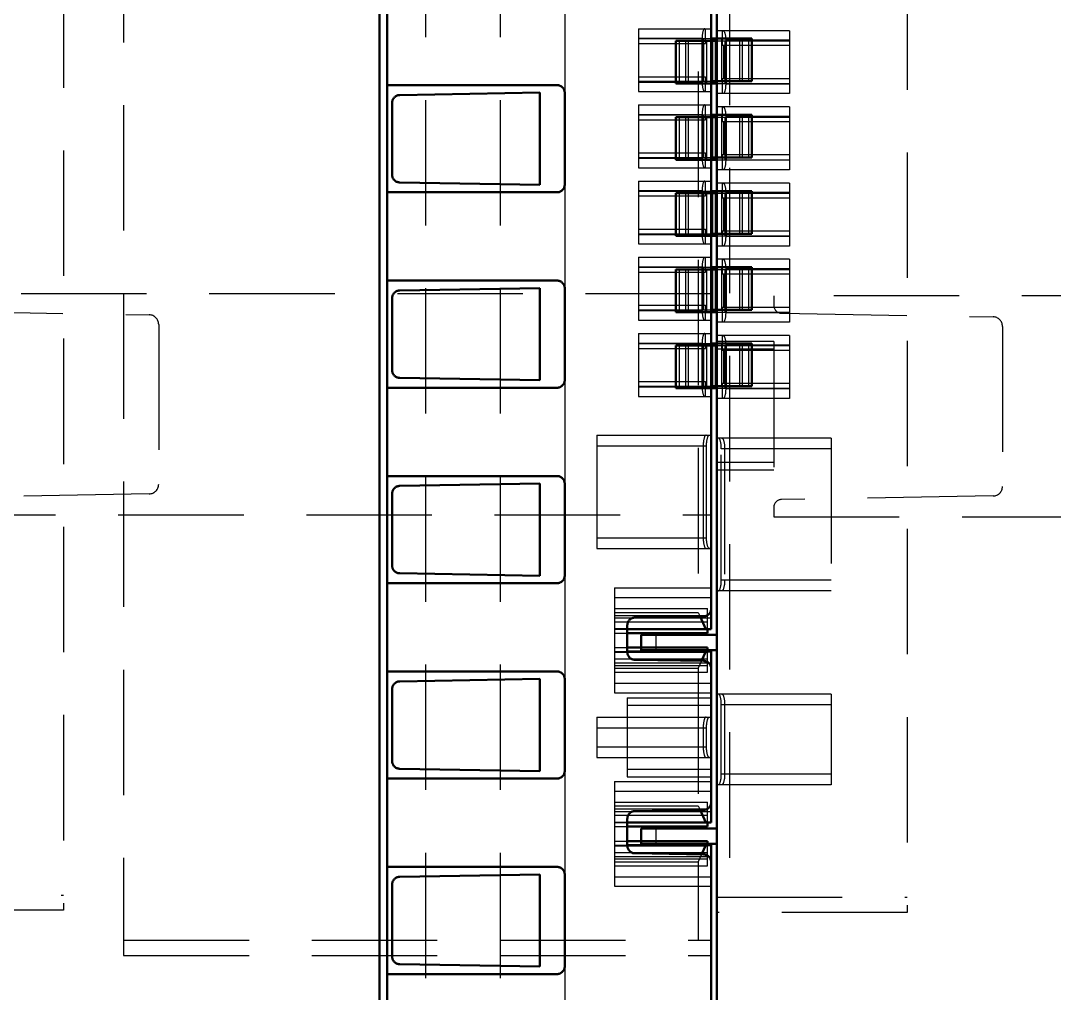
# Model space of a CAD drawing. Extents: x -891 to 6596, y -1 to 298.
# Drawn here: x -327.203 to -323.083, y 167.241 to 171.118 of the extents above; entities that cross this region are included whole.
import ezdxf

# ---------------------------------------------------------------- set-up
doc = ezdxf.new("R2010")
doc.units = 0
doc.header["$MEASUREMENT"] = 0
doc.linetypes.add('DASHED', pattern=[0.75, 0.5, -0.25])
for name, color, linetype, lineweight in [('AM_0', 7, 'Continuous', 50), ('AM_4', 3, 'Continuous', 25), ('AM_9', 6, 'DASHED', 25)]:
    doc.layers.add(name, color=color, linetype=linetype, lineweight=lineweight)

msp = doc.modelspace()

# ---------------------------------------------------------------- linework, layer by layer
at = {"layer": 'AM_0'}
for p, q in [((-324.4288, 184.0919), (-324.4288, 164.503)), ((-325.7721, 165.2096), (-325.7721, 180.092)), ((-325.7417, 180.092), (-325.7417, 164.9667)), ((-324.4511, 173.2316), (-324.4511, 168.693)), ((-324.4511, 171.0466), (-324.2886, 171.0466)), ((-324.2886, 170.8765), (-324.2886, 171.0466)), ((-324.5913, 171.0377), (-324.5913, 170.8676)), ((-324.5913, 171.0377), (-324.4288, 171.0377)), ((-325.065, 170.861), (-325.7417, 170.861)), ((-324.5913, 170.8676), (-324.4288, 170.8676)), ((-324.4511, 170.8765), (-324.2886, 170.8765)), ((-325.1335, 170.8315), (-325.6923, 170.8218)), ((-325.1335, 170.4637), (-325.1335, 170.8315)), ((-325.0346, 170.4646), (-325.0346, 170.8307)), ((-325.7222, 170.7914), (-325.7222, 170.5038)), ((-324.5913, 170.734), (-324.5913, 170.5639)), ((-324.5913, 170.734), (-324.4288, 170.734)), ((-324.4511, 170.7429), (-324.2886, 170.7429)), ((-324.2886, 170.5728), (-324.2886, 170.7429)), ((-324.5913, 170.5639), (-324.4288, 170.5639)), ((-324.4511, 170.5728), (-324.2886, 170.5728)), ((-325.6923, 170.4735), (-325.1335, 170.4637)), ((-325.7417, 170.4342), (-325.065, 170.4342)), ((-324.5913, 170.4303), (-324.5913, 170.2602)), ((-324.5913, 170.4303), (-324.4288, 170.4303)), ((-324.4511, 170.4392), (-324.2886, 170.4392)), ((-324.2886, 170.2691), (-324.2886, 170.4392)), ((-324.4511, 170.2691), (-324.2886, 170.2691)), ((-324.5913, 170.2602), (-324.4288, 170.2602)), ((-324.5913, 170.1266), (-324.5913, 169.9566)), ((-324.5913, 170.1266), (-324.4288, 170.1266)), ((-324.4511, 170.1355), (-324.2886, 170.1355)), ((-324.2886, 169.9654), (-324.2886, 170.1355)), ((-325.065, 170.0821), (-325.7417, 170.0821)), ((-325.1335, 170.0526), (-325.6923, 170.0428)), ((-325.1335, 169.6847), (-325.1335, 170.0526)), ((-325.0346, 169.6856), (-325.0346, 170.0517)), ((-325.7222, 170.0124), (-325.7222, 169.7249)), ((-324.5913, 169.9566), (-324.4288, 169.9566)), ((-324.4511, 169.9654), (-324.2886, 169.9654)), ((-324.5913, 169.8237), (-324.5913, 169.6536)), ((-324.5913, 169.8237), (-324.4288, 169.8237)), ((-324.4511, 169.8318), (-324.2886, 169.8318)), ((-324.2886, 169.6618), (-324.2886, 169.8318)), ((-325.6923, 169.6945), (-325.1335, 169.6847)), ((-325.7417, 169.6552), (-325.065, 169.6552)), ((-324.5913, 169.6536), (-324.4288, 169.6536)), ((-324.4511, 169.6618), (-324.2886, 169.6618)), ((-325.065, 169.3031), (-325.7417, 169.3031)), ((-325.1335, 169.2736), (-325.6923, 169.2638)), ((-325.1335, 168.9058), (-325.1335, 169.2736)), ((-325.0346, 168.9066), (-325.0346, 169.2727)), ((-325.7222, 169.2335), (-325.7222, 168.9459)), ((-325.6923, 168.9155), (-325.1335, 168.9058)), ((-325.7417, 168.8763), (-325.065, 168.8763)), ((-324.4809, 168.7438), (-324.7553, 168.7391)), ((-324.4953, 168.7436), (-324.4718, 168.693)), ((-324.7851, 168.7087), (-324.7851, 168.6013)), ((-324.7851, 168.693), (-324.4511, 168.693)), ((-324.7851, 168.677), (-324.4659, 168.677)), ((-324.7295, 168.6697), (-324.4288, 168.6697)), ((-324.7295, 168.6697), (-324.7295, 168.6089)), ((-324.4659, 168.677), (-324.4659, 168.693)), ((-324.7851, 168.6193), (-324.4659, 168.6193)), ((-324.4659, 168.6034), (-324.4659, 168.6193)), ((-324.7851, 168.6034), (-324.4511, 168.6034)), ((-324.7295, 168.6089), (-324.4288, 168.6089)), ((-324.4718, 168.6034), (-324.489, 168.5663)), ((-324.4511, 168.6034), (-324.4511, 167.9216)), ((-324.7553, 168.571), (-324.4809, 168.5662)), ((-325.065, 168.5241), (-325.7417, 168.5241)), ((-325.1335, 168.4946), (-325.6923, 168.4849)), ((-325.1335, 168.1268), (-325.1335, 168.4946)), ((-325.0346, 168.1277), (-325.0346, 168.4938)), ((-325.7222, 168.4545), (-325.7222, 168.1669)), ((-325.6923, 168.1365), (-325.1335, 168.1268)), ((-325.7417, 168.0973), (-325.065, 168.0973)), ((-324.4809, 167.9725), (-324.7553, 167.9677)), ((-324.4953, 167.9722), (-324.4718, 167.9216)), ((-324.7851, 167.9373), (-324.7851, 167.83)), ((-324.7851, 167.9216), (-324.4511, 167.9216)), ((-324.4659, 167.9057), (-324.4659, 167.9216)), ((-324.7851, 167.9057), (-324.4659, 167.9057)), ((-324.7295, 167.8983), (-324.4288, 167.8983)), ((-324.7295, 167.8983), (-324.7295, 167.8375)), ((-324.7851, 167.848), (-324.4659, 167.848)), ((-324.7295, 167.8375), (-324.4288, 167.8375)), ((-324.4659, 167.832), (-324.4659, 167.848)), ((-324.7851, 167.832), (-324.4511, 167.832)), ((-324.7553, 167.7996), (-324.4809, 167.7948)), ((-324.4718, 167.832), (-324.489, 167.795)), ((-324.4511, 167.832), (-324.4511, 164.5567)), ((-325.065, 167.7452), (-325.7417, 167.7452)), ((-325.1335, 167.7156), (-325.6923, 167.7059)), ((-325.1335, 167.3478), (-325.1335, 167.7156)), ((-325.0346, 167.3487), (-325.0346, 167.7148)), ((-325.7222, 167.6755), (-325.7222, 167.3879)), ((-325.6923, 167.3576), (-325.1335, 167.3478)), ((-325.7417, 167.3183), (-325.065, 167.3183))]:
    msp.add_line(p, q, dxfattribs=at)
for points in [[(-325.0346, 170.8307), (-325.0347, 170.8333), (-325.0351, 170.8359), (-325.0356, 170.8385), (-325.0364, 170.841), (-325.0374, 170.8435), (-325.0387, 170.8458), (-325.0401, 170.8481), (-325.0417, 170.8502), (-325.0435, 170.8521), (-325.0454, 170.8539), (-325.0475, 170.8555), (-325.0498, 170.857), (-325.0521, 170.8582), (-325.0546, 170.8592), (-325.0571, 170.86), (-325.0597, 170.8606), (-325.0623, 170.8609), (-325.065, 170.861)], [(-325.6923, 170.8218), (-325.695, 170.8216), (-325.6976, 170.8212), (-325.7002, 170.8206), (-325.7027, 170.8198), (-325.7051, 170.8187), (-325.7074, 170.8174), (-325.7096, 170.816), (-325.7117, 170.8143), (-325.7136, 170.8125), (-325.7154, 170.8105), (-325.717, 170.8084), (-325.7183, 170.8061), (-325.7195, 170.8038), (-325.7205, 170.8013), (-325.7213, 170.7988), (-325.7218, 170.7962), (-325.7221, 170.7935), (-325.7222, 170.7914)], [(-325.7222, 170.5038), (-325.722, 170.5012), (-325.7217, 170.4985), (-325.7211, 170.496), (-325.7203, 170.4934), (-325.7193, 170.491), (-325.7181, 170.4886), (-325.7167, 170.4864), (-325.7151, 170.4843), (-325.7133, 170.4823), (-325.7113, 170.4806), (-325.7092, 170.4789), (-325.707, 170.4775), (-325.7046, 170.4763), (-325.7022, 170.4753), (-325.6996, 170.4745), (-325.6971, 170.4739), (-325.6944, 170.4736), (-325.6923, 170.4735)], [(-325.065, 170.4342), (-325.0623, 170.4343), (-325.0597, 170.4347), (-325.0571, 170.4352), (-325.0546, 170.436), (-325.0521, 170.437), (-325.0498, 170.4383), (-325.0475, 170.4397), (-325.0454, 170.4413), (-325.0435, 170.4431), (-325.0417, 170.445), (-325.0401, 170.4471), (-325.0387, 170.4494), (-325.0374, 170.4517), (-325.0364, 170.4542), (-325.0356, 170.4567), (-325.0351, 170.4593), (-325.0347, 170.4619), (-325.0346, 170.4646)], [(-325.0346, 170.0517), (-325.0347, 170.0543), (-325.0351, 170.057), (-325.0356, 170.0596), (-325.0364, 170.0621), (-325.0374, 170.0645), (-325.0387, 170.0669), (-325.0401, 170.0691), (-325.0417, 170.0712), (-325.0435, 170.0732), (-325.0454, 170.075), (-325.0475, 170.0766), (-325.0498, 170.078), (-325.0521, 170.0792), (-325.0546, 170.0802), (-325.0571, 170.081), (-325.0597, 170.0816), (-325.0623, 170.0819), (-325.065, 170.0821)], [(-325.6923, 170.0428), (-325.695, 170.0426), (-325.6976, 170.0422), (-325.7002, 170.0416), (-325.7027, 170.0408), (-325.7051, 170.0397), (-325.7074, 170.0385), (-325.7096, 170.037), (-325.7117, 170.0354), (-325.7136, 170.0335), (-325.7154, 170.0315), (-325.717, 170.0294), (-325.7183, 170.0272), (-325.7195, 170.0248), (-325.7205, 170.0223), (-325.7213, 170.0198), (-325.7218, 170.0172), (-325.7221, 170.0146), (-325.7222, 170.0124)], [(-325.7222, 169.7249), (-325.722, 169.7222), (-325.7217, 169.7196), (-325.7211, 169.717), (-325.7203, 169.7145), (-325.7193, 169.712), (-325.7181, 169.7097), (-325.7167, 169.7074), (-325.7151, 169.7053), (-325.7133, 169.7034), (-325.7113, 169.7016), (-325.7092, 169.7), (-325.707, 169.6986), (-325.7046, 169.6973), (-325.7022, 169.6963), (-325.6996, 169.6955), (-325.6971, 169.6949), (-325.6944, 169.6946), (-325.6923, 169.6945)], [(-325.065, 169.6552), (-325.0623, 169.6553), (-325.0597, 169.6557), (-325.0571, 169.6563), (-325.0546, 169.6571), (-325.0521, 169.6581), (-325.0498, 169.6593), (-325.0475, 169.6607), (-325.0454, 169.6623), (-325.0435, 169.6641), (-325.0417, 169.6661), (-325.0401, 169.6682), (-325.0387, 169.6704), (-325.0374, 169.6728), (-325.0364, 169.6752), (-325.0356, 169.6777), (-325.0351, 169.6803), (-325.0347, 169.6829), (-325.0346, 169.6856)], [(-325.0346, 169.2727), (-325.0347, 169.2754), (-325.0351, 169.278), (-325.0356, 169.2806), (-325.0364, 169.2831), (-325.0374, 169.2856), (-325.0387, 169.2879), (-325.0401, 169.2901), (-325.0417, 169.2922), (-325.0435, 169.2942), (-325.0454, 169.296), (-325.0475, 169.2976), (-325.0498, 169.299), (-325.0521, 169.3002), (-325.0546, 169.3013), (-325.0571, 169.3021), (-325.0597, 169.3026), (-325.0623, 169.303), (-325.065, 169.3031)], [(-325.6923, 169.2638), (-325.695, 169.2637), (-325.6976, 169.2633), (-325.7002, 169.2627), (-325.7027, 169.2618), (-325.7051, 169.2608), (-325.7074, 169.2595), (-325.7096, 169.258), (-325.7117, 169.2564), (-325.7136, 169.2546), (-325.7154, 169.2526), (-325.717, 169.2504), (-325.7183, 169.2482), (-325.7195, 169.2458), (-325.7205, 169.2434), (-325.7213, 169.2408), (-325.7218, 169.2382), (-325.7221, 169.2356), (-325.7222, 169.2335)], [(-325.7222, 168.9459), (-325.722, 168.9432), (-325.7217, 168.9406), (-325.7211, 168.938), (-325.7203, 168.9355), (-325.7193, 168.933), (-325.7181, 168.9307), (-325.7167, 168.9285), (-325.7151, 168.9264), (-325.7133, 168.9244), (-325.7113, 168.9226), (-325.7092, 168.921), (-325.707, 168.9196), (-325.7046, 168.9184), (-325.7022, 168.9173), (-325.6996, 168.9165), (-325.6971, 168.916), (-325.6944, 168.9156), (-325.6923, 168.9155)], [(-325.065, 168.8763), (-325.0623, 168.8764), (-325.0597, 168.8767), (-325.0571, 168.8773), (-325.0546, 168.8781), (-325.0521, 168.8791), (-325.0498, 168.8803), (-325.0475, 168.8817), (-325.0454, 168.8834), (-325.0435, 168.8852), (-325.0417, 168.8871), (-325.0401, 168.8892), (-325.0387, 168.8914), (-325.0374, 168.8938), (-325.0364, 168.8962), (-325.0356, 168.8988), (-325.0351, 168.9014), (-325.0347, 168.904), (-325.0346, 168.9066)], [(-324.4809, 168.7438), (-324.4782, 168.744), (-324.4756, 168.7444), (-324.4731, 168.745), (-324.4705, 168.7459), (-324.4681, 168.7469), (-324.4658, 168.7482), (-324.4636, 168.7496), (-324.4615, 168.7513), (-324.4596, 168.7531), (-324.4578, 168.7551), (-324.4562, 168.7572), (-324.4549, 168.7595), (-324.4537, 168.7619), (-324.4527, 168.7643), (-324.452, 168.7669), (-324.4514, 168.7695), (-324.4511, 168.7721), (-324.4511, 168.7742)], [(-324.7553, 168.7391), (-324.7579, 168.7389), (-324.7605, 168.7385), (-324.7631, 168.7379), (-324.7656, 168.737), (-324.7681, 168.736), (-324.7704, 168.7347), (-324.7726, 168.7333), (-324.7747, 168.7316), (-324.7766, 168.7298), (-324.7783, 168.7278), (-324.7799, 168.7257), (-324.7813, 168.7234), (-324.7825, 168.721), (-324.7835, 168.7186), (-324.7842, 168.716), (-324.7847, 168.7134), (-324.785, 168.7108), (-324.7851, 168.7087)], [(-324.7851, 168.6013), (-324.785, 168.5987), (-324.7847, 168.5961), (-324.7841, 168.5935), (-324.7833, 168.591), (-324.7823, 168.5885), (-324.781, 168.5862), (-324.7796, 168.5839), (-324.778, 168.5818), (-324.7762, 168.5799), (-324.7743, 168.5781), (-324.7722, 168.5765), (-324.7699, 168.575), (-324.7676, 168.5738), (-324.7651, 168.5728), (-324.7626, 168.572), (-324.76, 168.5714), (-324.7574, 168.5711), (-324.7553, 168.571)], [(-324.4511, 168.5358), (-324.4512, 168.5385), (-324.4515, 168.5411), (-324.4521, 168.5437), (-324.4529, 168.5462), (-324.4539, 168.5487), (-324.4551, 168.551), (-324.4565, 168.5532), (-324.4582, 168.5553), (-324.46, 168.5573), (-324.4619, 168.5591), (-324.464, 168.5607), (-324.4662, 168.5621), (-324.4686, 168.5634), (-324.471, 168.5644), (-324.4736, 168.5652), (-324.4762, 168.5657), (-324.4788, 168.5661), (-324.4809, 168.5662)], [(-325.0346, 168.4938), (-325.0347, 168.4964), (-325.0351, 168.499), (-325.0356, 168.5016), (-325.0364, 168.5041), (-325.0374, 168.5066), (-325.0387, 168.5089), (-325.0401, 168.5112), (-325.0417, 168.5133), (-325.0435, 168.5152), (-325.0454, 168.517), (-325.0475, 168.5186), (-325.0498, 168.5201), (-325.0521, 168.5213), (-325.0546, 168.5223), (-325.0571, 168.5231), (-325.0597, 168.5237), (-325.0623, 168.524), (-325.065, 168.5241)], [(-325.6923, 168.4849), (-325.695, 168.4847), (-325.6976, 168.4843), (-325.7002, 168.4837), (-325.7027, 168.4829), (-325.7051, 168.4818), (-325.7074, 168.4805), (-325.7096, 168.4791), (-325.7117, 168.4774), (-325.7136, 168.4756), (-325.7154, 168.4736), (-325.717, 168.4715), (-325.7183, 168.4692), (-325.7195, 168.4669), (-325.7205, 168.4644), (-325.7213, 168.4618), (-325.7218, 168.4592), (-325.7221, 168.4566), (-325.7222, 168.4545)], [(-325.7222, 168.1669), (-325.722, 168.1643), (-325.7217, 168.1616), (-325.7211, 168.1591), (-325.7203, 168.1565), (-325.7193, 168.1541), (-325.7181, 168.1517), (-325.7167, 168.1495), (-325.7151, 168.1474), (-325.7133, 168.1454), (-325.7113, 168.1436), (-325.7092, 168.142), (-325.707, 168.1406), (-325.7046, 168.1394), (-325.7022, 168.1384), (-325.6996, 168.1376), (-325.6971, 168.137), (-325.6944, 168.1367), (-325.6923, 168.1365)], [(-325.065, 168.0973), (-325.0623, 168.0974), (-325.0597, 168.0977), (-325.0571, 168.0983), (-325.0546, 168.0991), (-325.0521, 168.1001), (-325.0498, 168.1014), (-325.0475, 168.1028), (-325.0454, 168.1044), (-325.0435, 168.1062), (-325.0417, 168.1081), (-325.0401, 168.1102), (-325.0387, 168.1125), (-325.0374, 168.1148), (-325.0364, 168.1173), (-325.0356, 168.1198), (-325.0351, 168.1224), (-325.0347, 168.125), (-325.0346, 168.1277)], [(-324.4809, 167.9725), (-324.4782, 167.9726), (-324.4756, 167.973), (-324.4731, 167.9736), (-324.4705, 167.9745), (-324.4681, 167.9755), (-324.4658, 167.9768), (-324.4636, 167.9783), (-324.4615, 167.9799), (-324.4596, 167.9817), (-324.4578, 167.9837), (-324.4562, 167.9858), (-324.4549, 167.9881), (-324.4537, 167.9905), (-324.4527, 167.9929), (-324.452, 167.9955), (-324.4514, 167.9981), (-324.4511, 168.0007), (-324.4511, 168.0028)], [(-324.7553, 167.9677), (-324.7579, 167.9675), (-324.7605, 167.9671), (-324.7631, 167.9665), (-324.7656, 167.9657), (-324.7681, 167.9646), (-324.7704, 167.9633), (-324.7726, 167.9619), (-324.7747, 167.9602), (-324.7766, 167.9584), (-324.7783, 167.9564), (-324.7799, 167.9543), (-324.7813, 167.952), (-324.7825, 167.9497), (-324.7835, 167.9472), (-324.7842, 167.9447), (-324.7847, 167.9421), (-324.785, 167.9394), (-324.7851, 167.9373)], [(-324.7851, 167.83), (-324.785, 167.8273), (-324.7847, 167.8247), (-324.7841, 167.8221), (-324.7833, 167.8196), (-324.7823, 167.8171), (-324.781, 167.8148), (-324.7796, 167.8125), (-324.778, 167.8104), (-324.7762, 167.8085), (-324.7743, 167.8067), (-324.7722, 167.8051), (-324.7699, 167.8037), (-324.7676, 167.8024), (-324.7651, 167.8014), (-324.7626, 167.8006), (-324.76, 167.8001), (-324.7574, 167.7997), (-324.7553, 167.7996)], [(-324.4511, 167.7644), (-324.4512, 167.7671), (-324.4515, 167.7697), (-324.4521, 167.7723), (-324.4529, 167.7748), (-324.4539, 167.7773), (-324.4551, 167.7796), (-324.4565, 167.7819), (-324.4582, 167.784), (-324.46, 167.7859), (-324.4619, 167.7877), (-324.464, 167.7893), (-324.4662, 167.7908), (-324.4686, 167.792), (-324.471, 167.793), (-324.4736, 167.7938), (-324.4762, 167.7944), (-324.4788, 167.7947), (-324.4809, 167.7948)], [(-325.0346, 167.7148), (-325.0347, 167.7174), (-325.0351, 167.7201), (-325.0356, 167.7226), (-325.0364, 167.7252), (-325.0374, 167.7276), (-325.0387, 167.73), (-325.0401, 167.7322), (-325.0417, 167.7343), (-325.0435, 167.7363), (-325.0454, 167.7381), (-325.0475, 167.7397), (-325.0498, 167.7411), (-325.0521, 167.7423), (-325.0546, 167.7433), (-325.0571, 167.7441), (-325.0597, 167.7447), (-325.0623, 167.745), (-325.065, 167.7452)], [(-325.6923, 167.7059), (-325.695, 167.7057), (-325.6976, 167.7053), (-325.7002, 167.7047), (-325.7027, 167.7039), (-325.7051, 167.7028), (-325.7074, 167.7016), (-325.7096, 167.7001), (-325.7117, 167.6984), (-325.7136, 167.6966), (-325.7154, 167.6946), (-325.717, 167.6925), (-325.7183, 167.6903), (-325.7195, 167.6879), (-325.7205, 167.6854), (-325.7213, 167.6829), (-325.7218, 167.6803), (-325.7221, 167.6776), (-325.7222, 167.6755)], [(-325.7222, 167.3879), (-325.722, 167.3853), (-325.7217, 167.3827), (-325.7211, 167.3801), (-325.7203, 167.3776), (-325.7193, 167.3751), (-325.7181, 167.3728), (-325.7167, 167.3705), (-325.7151, 167.3684), (-325.7133, 167.3665), (-325.7113, 167.3647), (-325.7092, 167.3631), (-325.707, 167.3616), (-325.7046, 167.3604), (-325.7022, 167.3594), (-325.6996, 167.3586), (-325.6971, 167.358), (-325.6944, 167.3577), (-325.6923, 167.3576)], [(-325.065, 167.3183), (-325.0623, 167.3184), (-325.0597, 167.3188), (-325.0571, 167.3194), (-325.0546, 167.3201), (-325.0521, 167.3212), (-325.0498, 167.3224), (-325.0475, 167.3238), (-325.0454, 167.3254), (-325.0435, 167.3272), (-325.0417, 167.3292), (-325.0401, 167.3313), (-325.0387, 167.3335), (-325.0374, 167.3359), (-325.0364, 167.3383), (-325.0356, 167.3408), (-325.0351, 167.3434), (-325.0347, 167.346), (-325.0346, 167.3487)]]:
    msp.add_lwpolyline(points, dxfattribs=at)
at = {"layer": 'AM_4'}
for p, q in [((-324.3017, 171.0466), (-324.3017, 170.8765)), ((-324.5782, 171.0377), (-324.5782, 170.8676)), ((-324.5782, 170.734), (-324.5782, 170.5639)), ((-324.3017, 170.7429), (-324.3017, 170.5728)), ((-324.5782, 170.4303), (-324.5782, 170.2602)), ((-324.3017, 170.4392), (-324.3017, 170.2691)), ((-324.5782, 170.1266), (-324.5782, 169.9566)), ((-324.3017, 170.1355), (-324.3017, 169.9654)), ((-324.5782, 169.8237), (-324.5782, 169.6536)), ((-324.3017, 169.8318), (-324.3017, 169.6618)), ((-324.6718, 168.6697), (-324.6718, 168.6089)), ((-324.6718, 167.8983), (-324.6718, 167.8375))]:
    msp.add_line(p, q, dxfattribs=at)
at = {"layer": 'AM_9'}
for p, q in [((-325.5899, 179.0519), (-325.5899, 165.2096)), ((-325.2923, 179.0519), (-325.2923, 165.2096)), ((-326.7925, 174.5314), (-326.7925, 167.3917)), ((-327.0324, 174.3508), (-327.0324, 167.5724)), ((-323.6696, 174.3426), (-323.6696, 167.5642)), ((-324.3772, 174.2819), (-324.3772, 167.625)), ((-324.5027, 173.165), (-324.5027, 168.7596)), ((-325.0346, 171.2435), (-325.0346, 170.8307)), ((-324.7411, 171.0861), (-324.4511, 171.0861)), ((-324.7411, 171.0861), (-324.7411, 170.8355)), ((-324.7411, 171.0481), (-324.4868, 171.0481)), ((-324.7411, 171.0466), (-324.4511, 171.0466)), ((-324.4885, 171.0466), (-324.4885, 170.8765)), ((-324.4868, 171.0481), (-324.4868, 170.8735)), ((-324.4829, 171.0466), (-324.4829, 170.8765)), ((-324.4738, 171.0268), (-324.4738, 171.0861)), ((-324.4524, 171.0466), (-324.4524, 170.8765)), ((-324.445, 171.0466), (-324.445, 170.8765)), ((-324.4308, 171.0466), (-324.4308, 170.8765)), ((-324.1388, 171.0779), (-324.4288, 171.0779)), ((-324.4102, 171.0466), (-324.4102, 170.8765)), ((-324.4061, 171.0187), (-324.4061, 171.0779)), ((-324.3378, 171.0466), (-324.3378, 170.8765)), ((-324.3265, 170.8765), (-324.3265, 171.0466)), ((-324.1388, 171.0779), (-324.1388, 170.8274)), ((-324.7411, 171.0268), (-324.4738, 171.0268)), ((-324.5533, 171.0377), (-324.5533, 170.8676)), ((-324.5421, 171.0377), (-324.5421, 170.8676)), ((-324.4799, 170.8947), (-324.4799, 171.0268)), ((-324.4696, 171.0377), (-324.4696, 170.8676)), ((-324.4491, 171.0377), (-324.4491, 170.8676)), ((-324.4349, 171.0377), (-324.4349, 170.8676)), ((-324.4288, 171.0377), (-324.1388, 171.0377)), ((-324.4275, 171.0377), (-324.4275, 170.8676)), ((-324.1388, 171.0187), (-324.4061, 171.0187)), ((-324.4, 170.8866), (-324.4, 171.0187)), ((-324.3969, 171.0377), (-324.3969, 170.8676)), ((-324.393, 171.04), (-324.393, 170.8654)), ((-324.1388, 171.04), (-324.393, 171.04)), ((-324.3914, 171.0377), (-324.3914, 170.8676)), ((-324.7411, 170.8947), (-324.4738, 170.8947)), ((-324.4738, 170.8355), (-324.4738, 170.8947)), ((-324.1388, 170.8866), (-324.4061, 170.8866)), ((-324.4061, 170.8274), (-324.4061, 170.8866)), ((-324.7411, 170.8765), (-324.4511, 170.8765)), ((-324.7411, 170.8735), (-324.4868, 170.8735)), ((-324.4288, 170.8676), (-324.1388, 170.8676)), ((-324.1388, 170.8654), (-324.393, 170.8654)), ((-324.7411, 170.8355), (-324.4511, 170.8355)), ((-324.1388, 170.8274), (-324.4288, 170.8274)), ((-324.7411, 170.7824), (-324.4511, 170.7824)), ((-324.7411, 170.7824), (-324.7411, 170.5318)), ((-324.4738, 170.7232), (-324.4738, 170.7824)), ((-324.1388, 170.7742), (-324.4288, 170.7742)), ((-324.4061, 170.715), (-324.4061, 170.7742)), ((-324.1388, 170.7742), (-324.1388, 170.5237)), ((-324.7411, 170.7444), (-324.4868, 170.7444)), ((-324.7411, 170.7429), (-324.4511, 170.7429)), ((-324.7411, 170.7232), (-324.4738, 170.7232)), ((-324.5533, 170.734), (-324.5533, 170.5639)), ((-324.5421, 170.734), (-324.5421, 170.5639)), ((-324.4885, 170.7429), (-324.4885, 170.5728)), ((-324.4868, 170.7444), (-324.4868, 170.5698)), ((-324.4829, 170.7429), (-324.4829, 170.5728)), ((-324.4799, 170.5911), (-324.4799, 170.7232)), ((-324.4696, 170.734), (-324.4696, 170.5639)), ((-324.4524, 170.7429), (-324.4524, 170.5728)), ((-324.4491, 170.734), (-324.4491, 170.5639)), ((-324.445, 170.7429), (-324.445, 170.5728)), ((-324.4349, 170.734), (-324.4349, 170.5639)), ((-324.4308, 170.7429), (-324.4308, 170.5728)), ((-324.4288, 170.734), (-324.1388, 170.734)), ((-324.4275, 170.734), (-324.4275, 170.5639)), ((-324.4102, 170.7429), (-324.4102, 170.5728)), ((-324.3969, 170.734), (-324.3969, 170.5639)), ((-324.393, 170.7363), (-324.393, 170.5617)), ((-324.1388, 170.7363), (-324.393, 170.7363)), ((-324.3914, 170.734), (-324.3914, 170.5639)), ((-324.3378, 170.7429), (-324.3378, 170.5728)), ((-324.3265, 170.5728), (-324.3265, 170.7429)), ((-324.1388, 170.715), (-324.4061, 170.715)), ((-324.4, 170.5829), (-324.4, 170.715)), ((-324.7411, 170.5911), (-324.4738, 170.5911)), ((-324.7411, 170.5728), (-324.4511, 170.5728)), ((-324.7411, 170.5698), (-324.4868, 170.5698)), ((-324.4738, 170.5318), (-324.4738, 170.5911)), ((-324.4288, 170.5639), (-324.1388, 170.5639)), ((-324.1388, 170.5829), (-324.4061, 170.5829)), ((-324.4061, 170.5237), (-324.4061, 170.5829)), ((-324.1388, 170.5617), (-324.393, 170.5617)), ((-324.7411, 170.5318), (-324.4511, 170.5318)), ((-324.1388, 170.5237), (-324.4288, 170.5237)), ((-324.7411, 170.4787), (-324.4511, 170.4787)), ((-324.7411, 170.4787), (-324.7411, 170.2281)), ((-324.4738, 170.4195), (-324.4738, 170.4787)), ((-324.1388, 170.4706), (-324.4288, 170.4706)), ((-324.4061, 170.4113), (-324.4061, 170.4706)), ((-324.1388, 170.4706), (-324.1388, 170.22)), ((-325.0346, 170.4646), (-325.0346, 170.0517)), ((-324.7411, 170.4407), (-324.4868, 170.4407)), ((-324.7411, 170.4392), (-324.4511, 170.4392)), ((-324.5533, 170.4303), (-324.5533, 170.2602)), ((-324.5421, 170.4303), (-324.5421, 170.2602)), ((-324.4885, 170.4392), (-324.4885, 170.2691)), ((-324.4868, 170.4407), (-324.4868, 170.2661)), ((-324.4829, 170.4392), (-324.4829, 170.2691)), ((-324.4696, 170.4303), (-324.4696, 170.2602)), ((-324.4524, 170.4392), (-324.4524, 170.2691)), ((-324.4491, 170.4303), (-324.4491, 170.2602)), ((-324.445, 170.4392), (-324.445, 170.2691)), ((-324.4349, 170.4303), (-324.4349, 170.2602)), ((-324.4308, 170.4392), (-324.4308, 170.2691)), ((-324.4288, 170.4303), (-324.1388, 170.4303)), ((-324.4275, 170.4303), (-324.4275, 170.2602)), ((-324.4102, 170.4392), (-324.4102, 170.2691)), ((-324.3969, 170.4303), (-324.3969, 170.2602)), ((-324.393, 170.4326), (-324.393, 170.258)), ((-324.1388, 170.4326), (-324.393, 170.4326)), ((-324.3914, 170.4303), (-324.3914, 170.2602)), ((-324.3378, 170.4392), (-324.3378, 170.2691)), ((-324.3265, 170.2691), (-324.3265, 170.4392)), ((-324.7411, 170.4195), (-324.4738, 170.4195)), ((-324.4799, 170.2874), (-324.4799, 170.4195)), ((-324.1388, 170.4113), (-324.4061, 170.4113)), ((-324.4, 170.2792), (-324.4, 170.4113)), ((-324.7411, 170.2874), (-324.4738, 170.2874)), ((-324.7411, 170.2691), (-324.4511, 170.2691)), ((-324.7411, 170.2661), (-324.4868, 170.2661)), ((-324.4738, 170.2281), (-324.4738, 170.2874)), ((-324.1388, 170.2792), (-324.4061, 170.2792)), ((-324.4061, 170.22), (-324.4061, 170.2792)), ((-324.7411, 170.2281), (-324.4511, 170.2281)), ((-324.4288, 170.2602), (-324.1388, 170.2602)), ((-324.1388, 170.258), (-324.393, 170.258)), ((-324.1388, 170.22), (-324.4288, 170.22)), ((-324.7411, 170.175), (-324.7411, 169.9244)), ((-324.7411, 170.175), (-324.4511, 170.175)), ((-324.4738, 170.1158), (-324.4738, 170.175)), ((-324.1388, 170.1669), (-324.4288, 170.1669)), ((-324.4061, 170.1076), (-324.4061, 170.1669)), ((-324.1388, 170.1669), (-324.1388, 169.9163)), ((-324.7411, 170.137), (-324.4868, 170.137)), ((-324.7411, 170.1355), (-324.4511, 170.1355)), ((-324.7411, 170.1158), (-324.4738, 170.1158)), ((-324.5533, 170.1266), (-324.5533, 169.9566)), ((-324.5421, 170.1266), (-324.5421, 169.9566)), ((-324.4885, 170.1355), (-324.4885, 169.9654)), ((-324.4868, 170.137), (-324.4868, 169.9624)), ((-324.4829, 170.1355), (-324.4829, 169.9654)), ((-324.4799, 169.9837), (-324.4799, 170.1158)), ((-324.4696, 170.1266), (-324.4696, 169.9566)), ((-324.4524, 170.1355), (-324.4524, 169.9654)), ((-324.4491, 170.1266), (-324.4491, 169.9566)), ((-324.445, 170.1355), (-324.445, 169.9654)), ((-324.4349, 170.1266), (-324.4349, 169.9566)), ((-324.4308, 170.1355), (-324.4308, 169.9654)), ((-324.4288, 170.1266), (-324.1388, 170.1266)), ((-324.4275, 170.1266), (-324.4275, 169.9566)), ((-324.4102, 170.1355), (-324.4102, 169.9654)), ((-324.1388, 170.1076), (-324.4061, 170.1076)), ((-324.4, 169.9755), (-324.4, 170.1076)), ((-324.3969, 170.1266), (-324.3969, 169.9566)), ((-324.393, 170.1289), (-324.393, 169.9543)), ((-324.1388, 170.1289), (-324.393, 170.1289)), ((-324.3914, 170.1266), (-324.3914, 169.9566)), ((-324.3378, 170.1355), (-324.3378, 169.9654)), ((-324.3265, 169.9654), (-324.3265, 170.1355)), ((-324.4511, 170.0292), (-327.5639, 170.0292)), ((-318.9624, 170.0211), (-324.201, 170.0211)), ((-324.201, 170.0211), (-324.201, 169.9826)), ((-324.7411, 169.9837), (-324.4738, 169.9837)), ((-324.4738, 169.9244), (-324.4738, 169.9837)), ((-324.1388, 169.9755), (-324.4061, 169.9755)), ((-324.4061, 169.9163), (-324.4061, 169.9755)), ((-327.5341, 169.9604), (-326.6901, 169.9456)), ((-324.7411, 169.9654), (-324.4511, 169.9654)), ((-324.7411, 169.9624), (-324.4868, 169.9624)), ((-324.4288, 169.9566), (-324.1388, 169.9566)), ((-324.1388, 169.9543), (-324.393, 169.9543)), ((-324.1712, 169.9522), (-323.3273, 169.9375)), ((-326.6528, 169.9077), (-326.6528, 169.2701)), ((-324.7411, 169.9244), (-324.4511, 169.9244)), ((-324.1388, 169.9163), (-324.4288, 169.9163)), ((-323.29, 169.8996), (-323.29, 169.2619)), ((-324.7411, 169.8713), (-324.7411, 169.6208)), ((-324.7411, 169.8713), (-324.4511, 169.8713)), ((-324.4738, 169.8121), (-324.4738, 169.8713)), ((-324.1388, 169.8632), (-324.4288, 169.8632)), ((-324.4061, 169.8039), (-324.4061, 169.8632)), ((-324.1388, 169.8632), (-324.1388, 169.6126)), ((-324.7411, 169.8333), (-324.4868, 169.8333)), ((-324.7411, 169.8318), (-324.4511, 169.8318)), ((-324.7411, 169.8121), (-324.4738, 169.8121)), ((-324.5533, 169.8237), (-324.5533, 169.6536)), ((-324.5421, 169.8237), (-324.5421, 169.6536)), ((-324.4885, 169.8318), (-324.4885, 169.6618)), ((-324.4868, 169.8333), (-324.4868, 169.6587)), ((-324.4829, 169.8318), (-324.4829, 169.6618)), ((-324.4799, 169.68), (-324.4799, 169.8121)), ((-324.4696, 169.8237), (-324.4696, 169.6536)), ((-324.4524, 169.8318), (-324.4524, 169.6618)), ((-324.4491, 169.8237), (-324.4491, 169.6536)), ((-324.445, 169.8318), (-324.445, 169.6618)), ((-324.4349, 169.8237), (-324.4349, 169.6536)), ((-324.4308, 169.8318), (-324.4308, 169.6618)), ((-324.201, 169.8389), (-324.4288, 169.8389)), ((-324.4288, 169.8237), (-324.1388, 169.8237)), ((-324.4275, 169.8237), (-324.4275, 169.6536)), ((-324.4102, 169.8318), (-324.4102, 169.6618)), ((-324.3969, 169.8237), (-324.3969, 169.6536)), ((-324.393, 169.8252), (-324.393, 169.6506)), ((-324.1388, 169.8252), (-324.393, 169.8252)), ((-324.3914, 169.8237), (-324.3914, 169.6536)), ((-324.3378, 169.8318), (-324.3378, 169.6618)), ((-324.3265, 169.6618), (-324.3265, 169.8318)), ((-324.201, 169.8389), (-324.201, 169.3272)), ((-324.201, 169.8085), (-324.4288, 169.8085)), ((-324.1388, 169.8039), (-324.4061, 169.8039)), ((-324.4, 169.6718), (-324.4, 169.8039)), ((-325.0346, 169.6856), (-325.0346, 169.2727)), ((-324.7411, 169.68), (-324.4738, 169.68)), ((-324.7411, 169.6618), (-324.4511, 169.6618)), ((-324.7411, 169.6587), (-324.4868, 169.6587)), ((-324.4738, 169.6208), (-324.4738, 169.68)), ((-324.4288, 169.6536), (-324.1388, 169.6536)), ((-324.1388, 169.6718), (-324.4061, 169.6718)), ((-324.4061, 169.6126), (-324.4061, 169.6718)), ((-324.1388, 169.6506), (-324.393, 169.6506)), ((-324.7411, 169.6208), (-324.4511, 169.6208)), ((-324.1388, 169.6126), (-324.4288, 169.6126)), ((-324.9066, 169.4659), (-324.4511, 169.4659)), ((-324.9066, 169.4659), (-324.9066, 169.0149)), ((-323.9733, 169.4547), (-324.4288, 169.4547)), ((-323.9733, 169.4547), (-323.9733, 168.8458)), ((-324.9066, 169.4234), (-324.4693, 169.4234)), ((-324.4828, 169.4234), (-324.4828, 169.0574)), ((-324.4693, 169.0574), (-324.4693, 169.4234)), ((-323.9733, 169.4122), (-324.4105, 169.4122)), ((-324.4105, 168.8883), (-324.4105, 169.4122)), ((-324.3971, 169.4122), (-324.3971, 168.8883)), ((-324.201, 169.3575), (-324.4288, 169.3575)), ((-324.201, 169.3272), (-324.4288, 169.3272)), ((-326.6901, 169.2321), (-327.5341, 169.2174)), ((-323.3273, 169.224), (-324.1712, 169.2092)), ((-324.201, 169.1789), (-324.201, 169.1404)), ((-327.5639, 169.1485), (-324.4511, 169.1485)), ((-324.201, 169.1404), (-318.9624, 169.1404)), ((-324.9066, 169.0574), (-324.4693, 169.0574)), ((-324.9066, 169.0149), (-324.4511, 169.0149)), ((-325.0346, 168.9066), (-325.0346, 168.4938)), ((-323.9733, 168.8883), (-324.4105, 168.8883)), ((-324.8367, 168.857), (-324.4511, 168.857)), ((-324.8367, 168.857), (-324.8367, 168.4394)), ((-323.9733, 168.8458), (-324.4288, 168.8458)), ((-324.8367, 168.819), (-324.4511, 168.819)), ((-324.8367, 168.775), (-324.4659, 168.775)), ((-324.8367, 168.7596), (-324.5027, 168.7596)), ((-324.8367, 168.7479), (-324.4659, 168.7479)), ((-324.5027, 168.7596), (-324.4953, 168.7436)), ((-324.4659, 168.693), (-324.4659, 168.775)), ((-324.8367, 168.7378), (-324.4659, 168.7378)), ((-324.8367, 168.7377), (-324.4511, 168.7377)), ((-324.8367, 168.7224), (-324.4659, 168.7224)), ((-324.8367, 168.6953), (-324.4659, 168.6953)), ((-324.8367, 168.693), (-324.7851, 168.693)), ((-324.8367, 168.677), (-324.7851, 168.677)), ((-324.8367, 168.6193), (-324.7851, 168.6193)), ((-324.8367, 168.6034), (-324.7851, 168.6034)), ((-324.8367, 168.601), (-324.4659, 168.601)), ((-324.4659, 168.5214), (-324.4659, 168.6034)), ((-324.8367, 168.574), (-324.4659, 168.574)), ((-324.8367, 168.5587), (-324.4511, 168.5587)), ((-324.8367, 168.5586), (-324.4659, 168.5586)), ((-324.8367, 168.5484), (-324.4659, 168.5484)), ((-324.8367, 168.5368), (-324.5027, 168.5368)), ((-324.489, 168.5663), (-324.5027, 168.5368)), ((-324.5027, 168.5368), (-324.5027, 167.9882)), ((-324.8367, 168.5214), (-324.4659, 168.5214)), ((-324.8367, 168.4774), (-324.4511, 168.4774)), ((-324.8367, 168.4394), (-324.4511, 168.4394)), ((-324.7851, 168.4197), (-324.4511, 168.4197)), ((-324.7851, 168.4197), (-324.7851, 168.1038)), ((-323.9733, 168.4343), (-324.4288, 168.4343)), ((-323.9733, 168.4343), (-323.9733, 168.0729)), ((-324.7851, 168.3893), (-324.4511, 168.3893)), ((-323.9733, 168.3918), (-324.4105, 168.3918)), ((-324.4105, 168.1154), (-324.4105, 168.3918)), ((-324.3971, 168.3918), (-324.3971, 168.1154)), ((-324.9066, 168.3422), (-324.9066, 168.1813)), ((-324.9066, 168.3422), (-324.4511, 168.3422)), ((-324.9066, 168.2997), (-324.4693, 168.2997)), ((-324.4828, 168.2997), (-324.4828, 168.2238)), ((-324.4693, 168.2238), (-324.4693, 168.2997)), ((-324.9066, 168.2238), (-324.4693, 168.2238)), ((-324.9066, 168.1813), (-324.4511, 168.1813)), ((-325.0346, 168.1277), (-325.0346, 167.7148)), ((-324.7851, 168.1342), (-324.4511, 168.1342)), ((-324.8367, 168.0856), (-324.4511, 168.0856)), ((-324.8367, 168.0856), (-324.8367, 167.668)), ((-324.7851, 168.1038), (-324.4511, 168.1038)), ((-323.9733, 168.1154), (-324.4105, 168.1154)), ((-324.8367, 168.0476), (-324.4511, 168.0476)), ((-323.9733, 168.0729), (-324.4288, 168.0729)), ((-324.8367, 168.0036), (-324.4659, 168.0036)), ((-324.4659, 167.9216), (-324.4659, 168.0036)), ((-324.8367, 167.9882), (-324.5027, 167.9882)), ((-324.8367, 167.9766), (-324.4659, 167.9766)), ((-324.8367, 167.9664), (-324.4659, 167.9664)), ((-324.8367, 167.9663), (-324.4511, 167.9663)), ((-324.5027, 167.9882), (-324.4953, 167.9722)), ((-324.8367, 167.951), (-324.4659, 167.951)), ((-324.8367, 167.924), (-324.4659, 167.924)), ((-324.8367, 167.9216), (-324.7851, 167.9216)), ((-324.8367, 167.9057), (-324.7851, 167.9057)), ((-324.8367, 167.848), (-324.7851, 167.848)), ((-324.8367, 167.832), (-324.7851, 167.832)), ((-324.8367, 167.8296), (-324.4659, 167.8296)), ((-324.8367, 167.8026), (-324.4659, 167.8026)), ((-324.489, 167.795), (-324.5027, 167.7654)), ((-324.4659, 167.75), (-324.4659, 167.832)), ((-324.8367, 167.7873), (-324.4511, 167.7873)), ((-324.8367, 167.7872), (-324.4659, 167.7872)), ((-324.8367, 167.777), (-324.4659, 167.777)), ((-324.8367, 167.7654), (-324.5027, 167.7654)), ((-324.5027, 167.7654), (-324.5027, 167.4539)), ((-324.8367, 167.75), (-324.4659, 167.75)), ((-324.8367, 167.706), (-324.4511, 167.706)), ((-327.7917, 167.6331), (-327.0324, 167.6331)), ((-324.8367, 167.668), (-324.4511, 167.668)), ((-324.4288, 167.625), (-323.6696, 167.625)), ((-327.0324, 167.5724), (-327.7917, 167.5724)), ((-323.6696, 167.5642), (-324.4288, 167.5642)), ((-326.7925, 167.4539), (-324.4511, 167.4539)), ((-326.7925, 167.3917), (-324.4511, 167.3917)), ((-325.0346, 167.3487), (-325.0346, 166.9358))]:
    msp.add_line(p, q, dxfattribs=at)
for points in [[(-324.4767, 171.0861), (-324.4776, 171.0859), (-324.4784, 171.0855), (-324.4793, 171.0848), (-324.4801, 171.0838), (-324.481, 171.0825), (-324.4817, 171.081), (-324.4825, 171.0792), (-324.4832, 171.0772), (-324.4839, 171.0749), (-324.4845, 171.0725), (-324.485, 171.0699), (-324.4855, 171.0671), (-324.4859, 171.0641), (-324.4862, 171.0611), (-324.4865, 171.0579), (-324.4867, 171.0547), (-324.4868, 171.0514), (-324.4868, 171.0481)], [(-324.4032, 171.0779), (-324.4023, 171.0778), (-324.4014, 171.0774), (-324.4006, 171.0766), (-324.3997, 171.0756), (-324.3989, 171.0744), (-324.3981, 171.0729), (-324.3974, 171.0711), (-324.3967, 171.0691), (-324.396, 171.0668), (-324.3954, 171.0644), (-324.3949, 171.0617), (-324.3944, 171.059), (-324.394, 171.056), (-324.3937, 171.053), (-324.3934, 171.0498), (-324.3932, 171.0466), (-324.3931, 171.0433), (-324.393, 171.04)], [(-324.4868, 170.8735), (-324.4868, 170.8702), (-324.4867, 170.8669), (-324.4865, 170.8637), (-324.4862, 170.8605), (-324.4859, 170.8574), (-324.4855, 170.8545), (-324.485, 170.8517), (-324.4845, 170.8491), (-324.4839, 170.8466), (-324.4832, 170.8444), (-324.4825, 170.8424), (-324.4817, 170.8406), (-324.481, 170.8391), (-324.4801, 170.8378), (-324.4793, 170.8368), (-324.4784, 170.8361), (-324.4776, 170.8357), (-324.4767, 170.8355)], [(-324.393, 170.8654), (-324.3931, 170.862), (-324.3932, 170.8588), (-324.3934, 170.8555), (-324.3937, 170.8524), (-324.394, 170.8493), (-324.3944, 170.8464), (-324.3949, 170.8436), (-324.3954, 170.841), (-324.396, 170.8385), (-324.3967, 170.8363), (-324.3974, 170.8343), (-324.3981, 170.8325), (-324.3989, 170.8309), (-324.3997, 170.8297), (-324.4006, 170.8287), (-324.4014, 170.828), (-324.4023, 170.8275), (-324.4032, 170.8274)], [(-324.4767, 170.7824), (-324.4776, 170.7822), (-324.4784, 170.7818), (-324.4793, 170.7811), (-324.4801, 170.7801), (-324.481, 170.7788), (-324.4817, 170.7773), (-324.4825, 170.7755), (-324.4832, 170.7735), (-324.4839, 170.7713), (-324.4845, 170.7688), (-324.485, 170.7662), (-324.4855, 170.7634), (-324.4859, 170.7605), (-324.4862, 170.7574), (-324.4865, 170.7542), (-324.4867, 170.751), (-324.4868, 170.7477), (-324.4868, 170.7444)], [(-324.4032, 170.7742), (-324.4023, 170.7741), (-324.4014, 170.7737), (-324.4006, 170.773), (-324.3997, 170.772), (-324.3989, 170.7707), (-324.3981, 170.7692), (-324.3974, 170.7674), (-324.3967, 170.7654), (-324.396, 170.7631), (-324.3954, 170.7607), (-324.3949, 170.7581), (-324.3944, 170.7553), (-324.394, 170.7523), (-324.3937, 170.7493), (-324.3934, 170.7461), (-324.3932, 170.7429), (-324.3931, 170.7396), (-324.393, 170.7363)], [(-324.4868, 170.5698), (-324.4868, 170.5665), (-324.4867, 170.5632), (-324.4865, 170.56), (-324.4862, 170.5568), (-324.4859, 170.5537), (-324.4855, 170.5508), (-324.485, 170.548), (-324.4845, 170.5454), (-324.4839, 170.5429), (-324.4832, 170.5407), (-324.4825, 170.5387), (-324.4817, 170.5369), (-324.481, 170.5354), (-324.4801, 170.5341), (-324.4793, 170.5331), (-324.4784, 170.5324), (-324.4776, 170.532), (-324.4767, 170.5318)], [(-324.393, 170.5617), (-324.3931, 170.5584), (-324.3932, 170.5551), (-324.3934, 170.5518), (-324.3937, 170.5487), (-324.394, 170.5456), (-324.3944, 170.5427), (-324.3949, 170.5399), (-324.3954, 170.5373), (-324.396, 170.5348), (-324.3967, 170.5326), (-324.3974, 170.5306), (-324.3981, 170.5288), (-324.3989, 170.5273), (-324.3997, 170.526), (-324.4006, 170.525), (-324.4014, 170.5243), (-324.4023, 170.5238), (-324.4032, 170.5237)], [(-324.4767, 170.4787), (-324.4776, 170.4785), (-324.4784, 170.4781), (-324.4793, 170.4774), (-324.4801, 170.4764), (-324.481, 170.4751), (-324.4817, 170.4736), (-324.4825, 170.4718), (-324.4832, 170.4698), (-324.4839, 170.4676), (-324.4845, 170.4651), (-324.485, 170.4625), (-324.4855, 170.4597), (-324.4859, 170.4568), (-324.4862, 170.4537), (-324.4865, 170.4505), (-324.4867, 170.4473), (-324.4868, 170.444), (-324.4868, 170.4407)], [(-324.4032, 170.4706), (-324.4023, 170.4704), (-324.4014, 170.47), (-324.4006, 170.4693), (-324.3997, 170.4683), (-324.3989, 170.467), (-324.3981, 170.4655), (-324.3974, 170.4637), (-324.3967, 170.4617), (-324.396, 170.4594), (-324.3954, 170.457), (-324.3949, 170.4544), (-324.3944, 170.4516), (-324.394, 170.4486), (-324.3937, 170.4456), (-324.3934, 170.4424), (-324.3932, 170.4392), (-324.3931, 170.4359), (-324.393, 170.4326)], [(-324.4868, 170.2661), (-324.4868, 170.2628), (-324.4867, 170.2595), (-324.4865, 170.2563), (-324.4862, 170.2531), (-324.4859, 170.2501), (-324.4855, 170.2471), (-324.485, 170.2443), (-324.4845, 170.2417), (-324.4839, 170.2393), (-324.4832, 170.237), (-324.4825, 170.235), (-324.4817, 170.2332), (-324.481, 170.2317), (-324.4801, 170.2304), (-324.4793, 170.2294), (-324.4784, 170.2287), (-324.4776, 170.2283), (-324.4767, 170.2281)], [(-324.393, 170.258), (-324.3931, 170.2547), (-324.3932, 170.2514), (-324.3934, 170.2481), (-324.3937, 170.245), (-324.394, 170.2419), (-324.3944, 170.239), (-324.3949, 170.2362), (-324.3954, 170.2336), (-324.396, 170.2311), (-324.3967, 170.2289), (-324.3974, 170.2269), (-324.3981, 170.2251), (-324.3989, 170.2236), (-324.3997, 170.2223), (-324.4006, 170.2213), (-324.4014, 170.2206), (-324.4023, 170.2202), (-324.4032, 170.22)], [(-324.4767, 170.175), (-324.4776, 170.1748), (-324.4784, 170.1744), (-324.4793, 170.1737), (-324.4801, 170.1727), (-324.481, 170.1714), (-324.4817, 170.1699), (-324.4825, 170.1681), (-324.4832, 170.1661), (-324.4839, 170.1639), (-324.4845, 170.1614), (-324.485, 170.1588), (-324.4855, 170.156), (-324.4859, 170.1531), (-324.4862, 170.15), (-324.4865, 170.1469), (-324.4867, 170.1436), (-324.4868, 170.1403), (-324.4868, 170.137)], [(-324.4032, 170.1669), (-324.4023, 170.1667), (-324.4014, 170.1663), (-324.4006, 170.1656), (-324.3997, 170.1646), (-324.3989, 170.1633), (-324.3981, 170.1618), (-324.3974, 170.16), (-324.3967, 170.158), (-324.396, 170.1557), (-324.3954, 170.1533), (-324.3949, 170.1507), (-324.3944, 170.1479), (-324.394, 170.1449), (-324.3937, 170.1419), (-324.3934, 170.1387), (-324.3932, 170.1355), (-324.3931, 170.1322), (-324.393, 170.1289)], [(-324.4868, 169.9624), (-324.4868, 169.9591), (-324.4867, 169.9558), (-324.4865, 169.9526), (-324.4862, 169.9494), (-324.4859, 169.9464), (-324.4855, 169.9434), (-324.485, 169.9406), (-324.4845, 169.938), (-324.4839, 169.9356), (-324.4832, 169.9333), (-324.4825, 169.9313), (-324.4817, 169.9295), (-324.481, 169.928), (-324.4801, 169.9267), (-324.4793, 169.9257), (-324.4784, 169.925), (-324.4776, 169.9246), (-324.4767, 169.9244)], [(-324.393, 169.9543), (-324.3931, 169.951), (-324.3932, 169.9477), (-324.3934, 169.9445), (-324.3937, 169.9413), (-324.394, 169.9382), (-324.3944, 169.9353), (-324.3949, 169.9325), (-324.3954, 169.9299), (-324.396, 169.9274), (-324.3967, 169.9252), (-324.3974, 169.9232), (-324.3981, 169.9214), (-324.3989, 169.9199), (-324.3997, 169.9186), (-324.4006, 169.9176), (-324.4014, 169.9169), (-324.4023, 169.9165), (-324.4032, 169.9163)], [(-324.4767, 169.8713), (-324.4776, 169.8712), (-324.4784, 169.8707), (-324.4793, 169.87), (-324.4801, 169.869), (-324.481, 169.8677), (-324.4817, 169.8662), (-324.4825, 169.8644), (-324.4832, 169.8624), (-324.4839, 169.8602), (-324.4845, 169.8577), (-324.485, 169.8551), (-324.4855, 169.8523), (-324.4859, 169.8494), (-324.4862, 169.8463), (-324.4865, 169.8432), (-324.4867, 169.8399), (-324.4868, 169.8366), (-324.4868, 169.8333)], [(-324.4032, 169.8632), (-324.4023, 169.863), (-324.4014, 169.8626), (-324.4006, 169.8619), (-324.3997, 169.8609), (-324.3989, 169.8596), (-324.3981, 169.8581), (-324.3974, 169.8563), (-324.3967, 169.8543), (-324.396, 169.8521), (-324.3954, 169.8496), (-324.3949, 169.847), (-324.3944, 169.8442), (-324.394, 169.8413), (-324.3937, 169.8382), (-324.3934, 169.835), (-324.3932, 169.8318), (-324.3931, 169.8285), (-324.393, 169.8252)], [(-324.4868, 169.6587), (-324.4868, 169.6554), (-324.4867, 169.6521), (-324.4865, 169.6489), (-324.4862, 169.6457), (-324.4859, 169.6427), (-324.4855, 169.6397), (-324.485, 169.6369), (-324.4845, 169.6343), (-324.4839, 169.6319), (-324.4832, 169.6296), (-324.4825, 169.6276), (-324.4817, 169.6258), (-324.481, 169.6243), (-324.4801, 169.623), (-324.4793, 169.622), (-324.4784, 169.6213), (-324.4776, 169.6209), (-324.4767, 169.6208)], [(-324.393, 169.6506), (-324.3931, 169.6473), (-324.3932, 169.644), (-324.3934, 169.6408), (-324.3937, 169.6376), (-324.394, 169.6345), (-324.3944, 169.6316), (-324.3949, 169.6288), (-324.3954, 169.6262), (-324.396, 169.6237), (-324.3967, 169.6215), (-324.3974, 169.6195), (-324.3981, 169.6177), (-324.3989, 169.6162), (-324.3997, 169.6149), (-324.4006, 169.6139), (-324.4014, 169.6132), (-324.4023, 169.6128), (-324.4032, 169.6126)], [(-324.4714, 169.4659), (-324.4724, 169.4657), (-324.4734, 169.4652), (-324.4743, 169.4644), (-324.4753, 169.4633), (-324.4762, 169.4619), (-324.4771, 169.4602), (-324.4779, 169.4582), (-324.4787, 169.4559), (-324.4794, 169.4534), (-324.4801, 169.4507), (-324.4807, 169.4477), (-324.4812, 169.4446), (-324.4817, 169.4413), (-324.4821, 169.4379), (-324.4824, 169.4344), (-324.4826, 169.4307), (-324.4827, 169.4271), (-324.4828, 169.4234)], [(-324.4693, 169.4234), (-324.4693, 169.4271), (-324.4692, 169.4307), (-324.469, 169.4344), (-324.4687, 169.4379), (-324.4683, 169.4413), (-324.4678, 169.4446), (-324.4673, 169.4477), (-324.4667, 169.4507), (-324.466, 169.4534), (-324.4653, 169.4559), (-324.4645, 169.4582), (-324.4637, 169.4602), (-324.4628, 169.4619), (-324.4619, 169.4633), (-324.4609, 169.4644), (-324.4599, 169.4652), (-324.459, 169.4657), (-324.458, 169.4659)], [(-324.4105, 169.4122), (-324.4106, 169.4159), (-324.4107, 169.4196), (-324.4109, 169.4232), (-324.4112, 169.4267), (-324.4116, 169.4302), (-324.412, 169.4334), (-324.4126, 169.4366), (-324.4132, 169.4395), (-324.4139, 169.4423), (-324.4146, 169.4448), (-324.4154, 169.447), (-324.4162, 169.449), (-324.4171, 169.4507), (-324.418, 169.4521), (-324.419, 169.4533), (-324.4199, 169.4541), (-324.4209, 169.4545), (-324.4219, 169.4547)], [(-324.4085, 169.4547), (-324.4075, 169.4545), (-324.4065, 169.4541), (-324.4055, 169.4533), (-324.4046, 169.4521), (-324.4037, 169.4507), (-324.4028, 169.449), (-324.402, 169.447), (-324.4012, 169.4448), (-324.4004, 169.4423), (-324.3998, 169.4395), (-324.3992, 169.4366), (-324.3986, 169.4334), (-324.3982, 169.4302), (-324.3978, 169.4267), (-324.3975, 169.4232), (-324.3973, 169.4196), (-324.3972, 169.4159), (-324.3971, 169.4122)], [(-324.4828, 169.0574), (-324.4827, 169.0537), (-324.4826, 169.05), (-324.4824, 169.0464), (-324.4821, 169.0429), (-324.4817, 169.0394), (-324.4812, 169.0361), (-324.4807, 169.033), (-324.4801, 169.0301), (-324.4794, 169.0273), (-324.4787, 169.0248), (-324.4779, 169.0226), (-324.4771, 169.0206), (-324.4762, 169.0189), (-324.4753, 169.0175), (-324.4743, 169.0163), (-324.4734, 169.0155), (-324.4724, 169.0151), (-324.4714, 169.0149)], [(-324.458, 169.0149), (-324.459, 169.0151), (-324.4599, 169.0155), (-324.4609, 169.0163), (-324.4619, 169.0175), (-324.4628, 169.0189), (-324.4637, 169.0206), (-324.4645, 169.0226), (-324.4653, 169.0248), (-324.466, 169.0273), (-324.4667, 169.0301), (-324.4673, 169.033), (-324.4678, 169.0361), (-324.4683, 169.0394), (-324.4687, 169.0429), (-324.469, 169.0464), (-324.4692, 169.05), (-324.4693, 169.0537), (-324.4693, 169.0574)], [(-324.4219, 168.8458), (-324.4209, 168.846), (-324.4199, 168.8464), (-324.419, 168.8473), (-324.418, 168.8484), (-324.4171, 168.8498), (-324.4162, 168.8515), (-324.4154, 168.8535), (-324.4146, 168.8557), (-324.4139, 168.8583), (-324.4132, 168.861), (-324.4126, 168.8639), (-324.412, 168.8671), (-324.4116, 168.8704), (-324.4112, 168.8738), (-324.4109, 168.8773), (-324.4107, 168.8809), (-324.4106, 168.8846), (-324.4105, 168.8883)], [(-324.3971, 168.8883), (-324.3972, 168.8846), (-324.3973, 168.8809), (-324.3975, 168.8773), (-324.3978, 168.8738), (-324.3982, 168.8704), (-324.3986, 168.8671), (-324.3992, 168.8639), (-324.3998, 168.861), (-324.4004, 168.8583), (-324.4012, 168.8557), (-324.402, 168.8535), (-324.4028, 168.8515), (-324.4037, 168.8498), (-324.4046, 168.8484), (-324.4055, 168.8473), (-324.4065, 168.8464), (-324.4075, 168.846), (-324.4085, 168.8458)], [(-324.4105, 168.3918), (-324.4106, 168.3955), (-324.4107, 168.3992), (-324.4109, 168.4028), (-324.4112, 168.4063), (-324.4116, 168.4098), (-324.412, 168.413), (-324.4126, 168.4162), (-324.4132, 168.4191), (-324.4139, 168.4218), (-324.4146, 168.4244), (-324.4154, 168.4266), (-324.4162, 168.4286), (-324.4171, 168.4303), (-324.418, 168.4317), (-324.419, 168.4329), (-324.4199, 168.4337), (-324.4209, 168.4341), (-324.4219, 168.4343)], [(-324.4085, 168.4343), (-324.4075, 168.4341), (-324.4065, 168.4337), (-324.4055, 168.4329), (-324.4046, 168.4317), (-324.4037, 168.4303), (-324.4028, 168.4286), (-324.402, 168.4266), (-324.4012, 168.4244), (-324.4004, 168.4218), (-324.3998, 168.4191), (-324.3992, 168.4162), (-324.3986, 168.413), (-324.3982, 168.4098), (-324.3978, 168.4063), (-324.3975, 168.4028), (-324.3973, 168.3992), (-324.3972, 168.3955), (-324.3971, 168.3918)], [(-324.4714, 168.3422), (-324.4724, 168.3421), (-324.4734, 168.3416), (-324.4743, 168.3408), (-324.4753, 168.3396), (-324.4762, 168.3382), (-324.4771, 168.3365), (-324.4779, 168.3345), (-324.4787, 168.3323), (-324.4794, 168.3298), (-324.4801, 168.327), (-324.4807, 168.3241), (-324.4812, 168.321), (-324.4817, 168.3177), (-324.4821, 168.3142), (-324.4824, 168.3107), (-324.4826, 168.3071), (-324.4827, 168.3034), (-324.4828, 168.2997)], [(-324.4693, 168.2997), (-324.4693, 168.3034), (-324.4692, 168.3071), (-324.469, 168.3107), (-324.4687, 168.3142), (-324.4683, 168.3177), (-324.4678, 168.321), (-324.4673, 168.3241), (-324.4667, 168.327), (-324.466, 168.3298), (-324.4653, 168.3323), (-324.4645, 168.3345), (-324.4637, 168.3365), (-324.4628, 168.3382), (-324.4619, 168.3396), (-324.4609, 168.3408), (-324.4599, 168.3416), (-324.459, 168.3421), (-324.458, 168.3422)], [(-324.4828, 168.2238), (-324.4827, 168.2201), (-324.4826, 168.2164), (-324.4824, 168.2128), (-324.4821, 168.2092), (-324.4817, 168.2058), (-324.4812, 168.2025), (-324.4807, 168.1994), (-324.4801, 168.1964), (-324.4794, 168.1937), (-324.4787, 168.1912), (-324.4779, 168.1889), (-324.4771, 168.187), (-324.4762, 168.1852), (-324.4753, 168.1838), (-324.4743, 168.1827), (-324.4734, 168.1819), (-324.4724, 168.1814), (-324.4714, 168.1813)], [(-324.458, 168.1813), (-324.459, 168.1814), (-324.4599, 168.1819), (-324.4609, 168.1827), (-324.4619, 168.1838), (-324.4628, 168.1852), (-324.4637, 168.187), (-324.4645, 168.1889), (-324.4653, 168.1912), (-324.466, 168.1937), (-324.4667, 168.1964), (-324.4673, 168.1994), (-324.4678, 168.2025), (-324.4683, 168.2058), (-324.4687, 168.2092), (-324.469, 168.2128), (-324.4692, 168.2164), (-324.4693, 168.2201), (-324.4693, 168.2238)], [(-324.4219, 168.0729), (-324.4209, 168.0731), (-324.4199, 168.0736), (-324.419, 168.0744), (-324.418, 168.0755), (-324.4171, 168.0769), (-324.4162, 168.0786), (-324.4154, 168.0806), (-324.4146, 168.0829), (-324.4139, 168.0854), (-324.4132, 168.0881), (-324.4126, 168.091), (-324.412, 168.0942), (-324.4116, 168.0975), (-324.4112, 168.1009), (-324.4109, 168.1044), (-324.4107, 168.108), (-324.4106, 168.1117), (-324.4105, 168.1154)], [(-324.3971, 168.1154), (-324.3972, 168.1117), (-324.3973, 168.108), (-324.3975, 168.1044), (-324.3978, 168.1009), (-324.3982, 168.0975), (-324.3986, 168.0942), (-324.3992, 168.091), (-324.3998, 168.0881), (-324.4004, 168.0854), (-324.4012, 168.0829), (-324.402, 168.0806), (-324.4028, 168.0786), (-324.4037, 168.0769), (-324.4046, 168.0755), (-324.4055, 168.0744), (-324.4065, 168.0736), (-324.4075, 168.0731), (-324.4085, 168.0729)]]:
    msp.add_lwpolyline(points, dxfattribs=at)
for centre, radius, start, end in [((-324.1707, 169.9826), 0.0304, 180, 269), ((-326.6908, 169.9077), 0.038, 0, 89), ((-323.3279, 169.8996), 0.038, 0, 89), ((-326.6908, 169.2701), 0.038, 271, 0), ((-323.3279, 169.2619), 0.038, 271, 0), ((-324.1707, 169.1789), 0.0304, 91, 180)]:
    msp.add_arc(centre, radius, start, end, dxfattribs=at)

doc.saveas('drawing.dxf')
